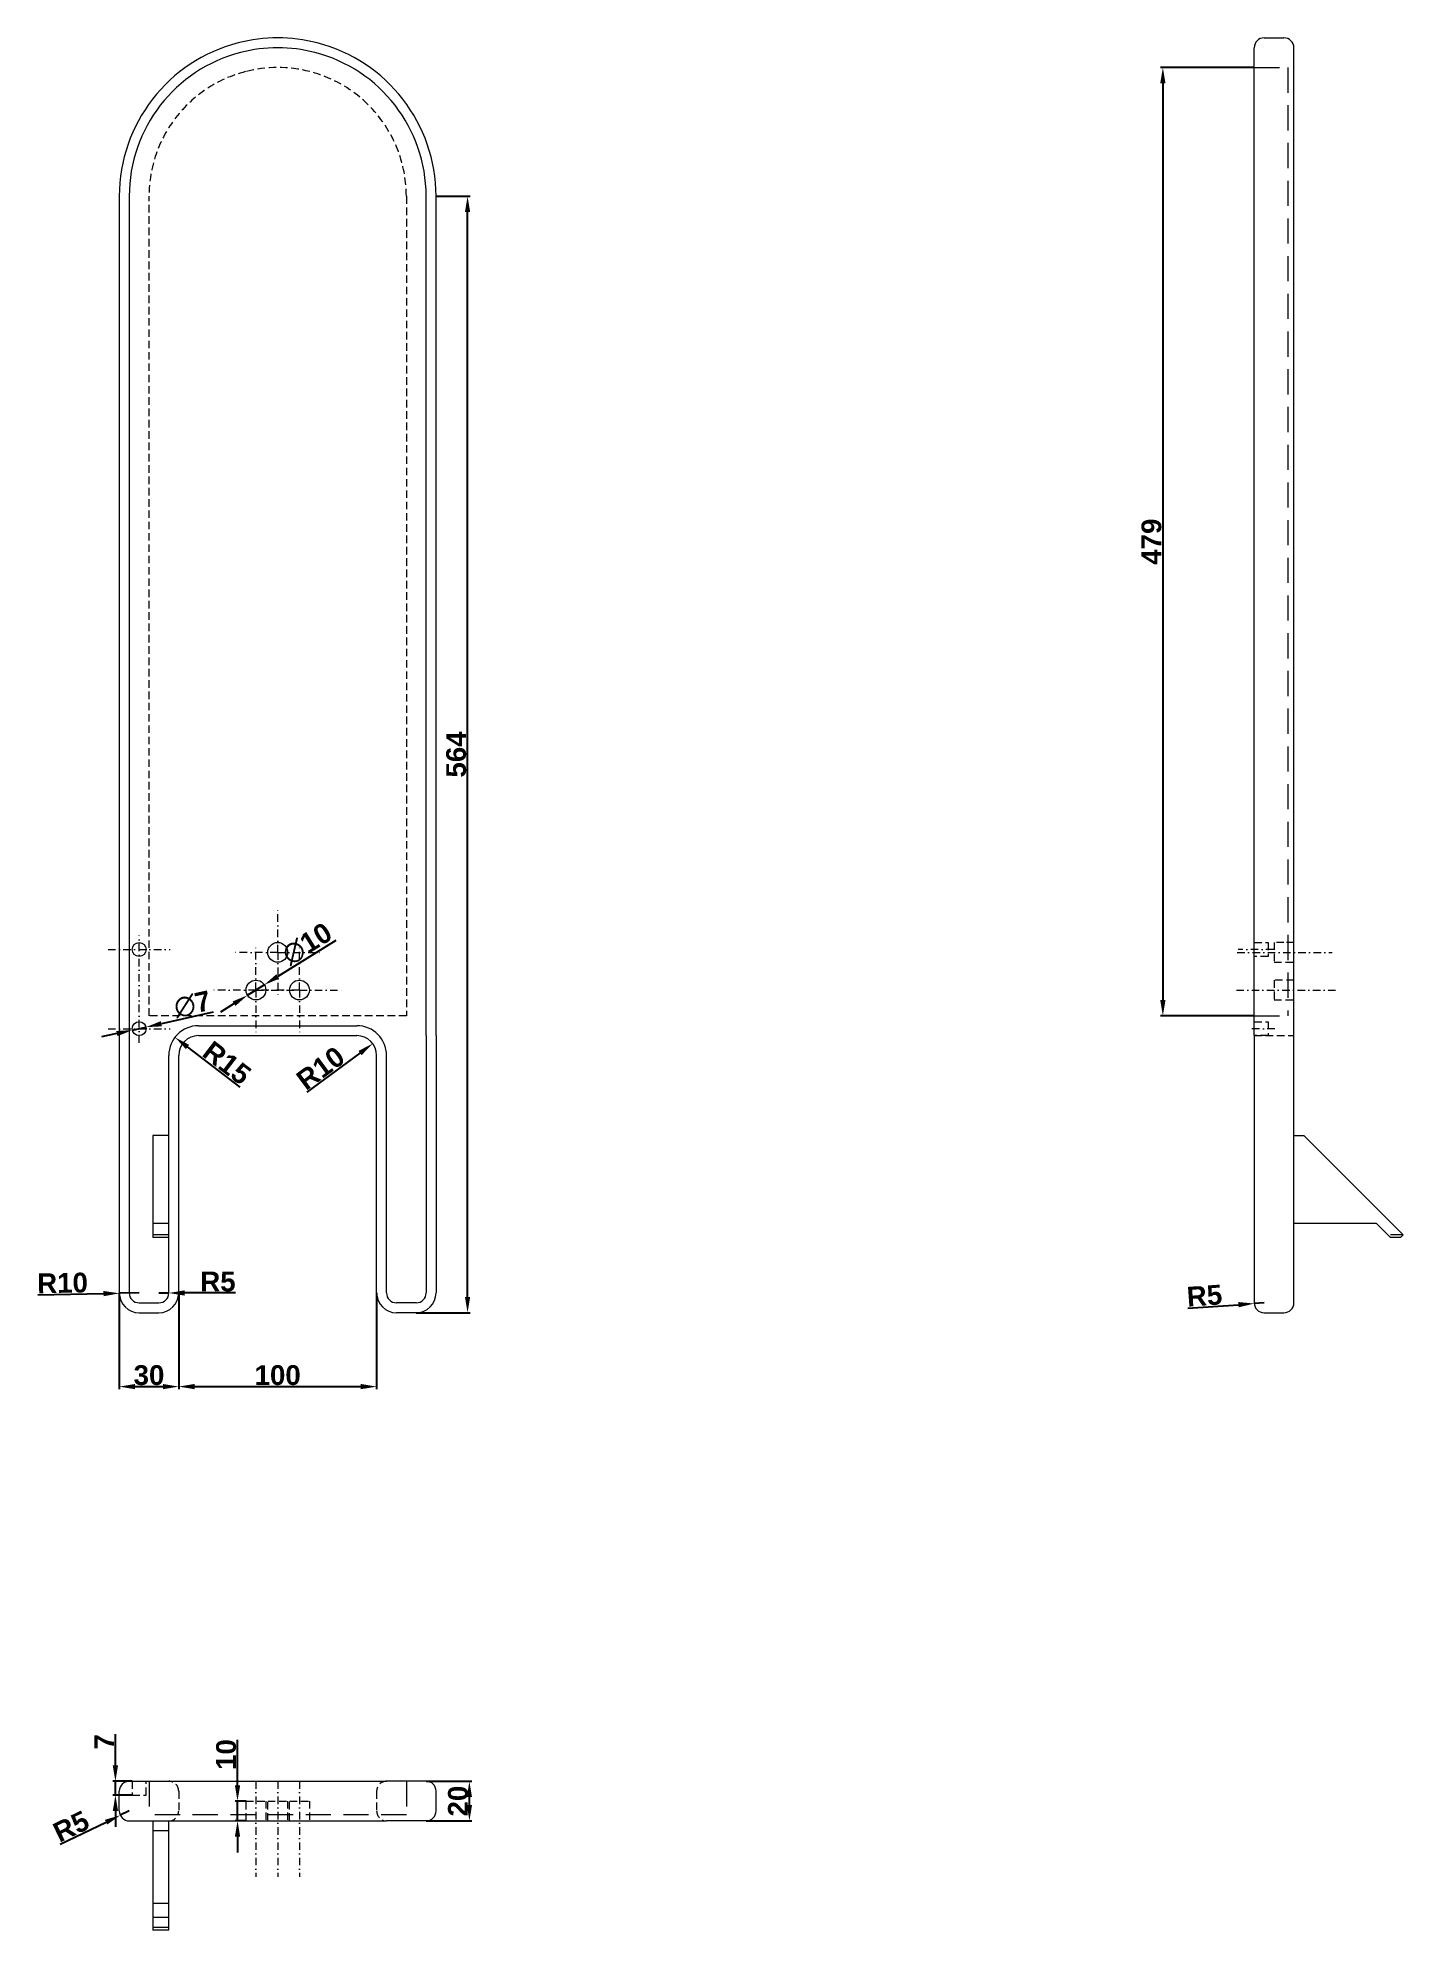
# Model space of a CAD drawing. Header units: millimetres. Extents: x 163 to 852, y 263 to 1219.
import ezdxf

# ---------------------------------------------------------------- set-up
doc = ezdxf.new("R2010")
doc.units = ezdxf.units.MM
doc.linetypes.add('TRAZO_Y_PUNTO', pattern=[25.4, 12.7, -6.35, 0, -6.35])
doc.linetypes.add('TRAZOS', pattern=[19.05, 12.7, -6.35])
for name, color, linetype, lineweight in [('01_Contornos', 7, 'Continuous', 20), ('02_Ocultas', 4, 'TRAZOS', 20), ('03_Ejes', 1, 'TRAZO_Y_PUNTO', 18), ('04_Cotas', 3, 'Continuous', 18)]:
    doc.layers.add(name, color=color, linetype=linetype, lineweight=lineweight)
doc.styles.add('EstiloCota', font='arialbd.ttf', dxfattribs={"height": 10})
doc.dimstyles.new('CotasUNE', dxfattribs={"dimtxt": 10, "dimasz": 8, "dimexe": 1.25, "dimexo": 0, "dimtad": 1, "dimtxsty": 'EstiloCota', "dimcen": 2.5, "dimclrd": 256, "dimclrt": 256, "dimadec": 0, "dimazin": 0, "dimtfac": 1, "dimtmove": 0, "dimatfit": 3, "dimfxl": 1, "dimarcsym": 0})

# ---------------------------------------------------------------- blocks, each defined once
blk = doc.blocks.new('*U3')
at = {"layer": '03_Ejes', "ltscale": 0.3}
blk.add_line((-11.11, 0), (11.11, 0), dxfattribs=at)
blk = doc.blocks.new('*U4')
at = {"layer": '02_Ocultas', "color": 0, "linetype": 'ByBlock', "lineweight": -2, "transparency": 16777216}
for p, rotation in [((608.12, 1529.3), 89.99999999999997), ((597.01, 1518.19), 180), ((608.12, 1507.08), 270)]:
    blk.add_blockref('*U3', p, dxfattribs=dict(at, rotation=rotation))
blk.add_blockref('*U3', (619.23, 1518.19), dxfattribs=at)
blk = doc.blocks.new('*U5')
at = {"layer": '03_Ejes', "ltscale": 0.3}
blk.add_line((-11.11, 0), (11.11, 0), dxfattribs=at)
blk = doc.blocks.new('*U6')
at = {"layer": '02_Ocultas', "color": 0, "linetype": 'ByBlock', "lineweight": -2, "transparency": 16777216}
for p, rotation in [((608.12, 1529.3), 89.99999999999997), ((597.01, 1518.19), 180), ((608.12, 1507.08), 270)]:
    blk.add_blockref('*U5', p, dxfattribs=dict(at, rotation=rotation))
blk.add_blockref('*U5', (619.23, 1518.19), dxfattribs=at)
blk = doc.blocks.new('*U7')
at = {"layer": '03_Ejes', "ltscale": 0.3}
blk.add_line((-11.11, 0), (11.11, 0), dxfattribs=at)
blk = doc.blocks.new('*U8')
at = {"layer": '02_Ocultas', "color": 0, "linetype": 'ByBlock', "lineweight": -2, "transparency": 16777216}
for p, rotation in [((608.12, 1529.3), 89.99999999999997), ((597.01, 1518.19), 180), ((608.12, 1507.08), 270)]:
    blk.add_blockref('*U7', p, dxfattribs=dict(at, rotation=rotation))
blk.add_blockref('*U7', (619.23, 1518.19), dxfattribs=at)
blk = doc.blocks.new('*D11')
at = {"layer": '04_Cotas', "color": 0, "lineweight": -2, "transparency": 16777216}
for p, q in [((363.79, 1138.81), (380.96, 1138.81)), ((353.79, 574.81), (380.96, 574.81))]:
    blk.add_line(p, q, dxfattribs=at)
at = {"layer": '04_Cotas', "lineweight": -2, "transparency": 16777216}
blk.add_line((379.71, 582.81), (379.71, 1130.81), dxfattribs=at)
at = {"layer": '04_Cotas', "transparency": 16777216}
for points in [[(378.38, 1130.81), (381.04, 1130.81), (379.71, 1138.81)], [(378.38, 582.81), (381.04, 582.81), (379.71, 574.81)]]:
    blk.add_solid(points, dxfattribs=at)
at = {"layer": 'Defpoints', "color": 0}
for p in [(363.79, 1138.81), (379.71, 1138.81), (353.79, 574.81)]:
    blk.add_point(p, dxfattribs=at)
at = {"layer": '04_Cotas', "transparency": 16777216, "insert": (373.98, 856.81), "char_height": 10, "attachment_point": 5, "rotation": 90, "style": 'EstiloCota'}
blk.add_mtext('564', dxfattribs=at)
blk = doc.blocks.new('*D12')
at = {"layer": '04_Cotas', "color": 0, "lineweight": -2, "transparency": 16777216}
for p, q in [((203.79, 584.81), (203.79, 536.26)), ((233.79, 584.81), (233.79, 536.26))]:
    blk.add_line(p, q, dxfattribs=at)
at = {"layer": '04_Cotas', "lineweight": -2, "transparency": 16777216}
blk.add_line((211.79, 537.51), (225.79, 537.51), dxfattribs=at)
at = {"layer": '04_Cotas', "transparency": 16777216}
for points in [[(211.79, 538.84), (211.79, 536.18), (203.79, 537.51)], [(225.79, 538.84), (225.79, 536.18), (233.79, 537.51)]]:
    blk.add_solid(points, dxfattribs=at)
at = {"layer": 'Defpoints', "color": 0}
for p in [(203.79, 584.81), (233.79, 584.81), (233.79, 537.51)]:
    blk.add_point(p, dxfattribs=at)
at = {"layer": '04_Cotas', "transparency": 16777216, "insert": (218.79, 543.24), "char_height": 10, "attachment_point": 5, "style": 'EstiloCota'}
blk.add_mtext('30', dxfattribs=at)
blk = doc.blocks.new('*D13')
at = {"layer": '04_Cotas', "color": 0, "lineweight": -2, "transparency": 16777216}
for p, q in [((233.79, 584.81), (233.79, 536.26)), ((333.79, 584.81), (333.79, 536.26))]:
    blk.add_line(p, q, dxfattribs=at)
at = {"layer": '04_Cotas', "lineweight": -2, "transparency": 16777216}
blk.add_line((241.79, 537.51), (325.79, 537.51), dxfattribs=at)
at = {"layer": '04_Cotas', "transparency": 16777216}
for points in [[(241.79, 538.84), (241.79, 536.18), (233.79, 537.51)], [(325.79, 538.84), (325.79, 536.18), (333.79, 537.51)]]:
    blk.add_solid(points, dxfattribs=at)
at = {"layer": 'Defpoints', "color": 0}
for p in [(233.79, 584.81), (333.79, 584.81), (333.79, 537.51)]:
    blk.add_point(p, dxfattribs=at)
at = {"layer": '04_Cotas', "transparency": 16777216, "insert": (283.79, 543.24), "char_height": 10, "attachment_point": 5, "style": 'EstiloCota'}
blk.add_mtext('100', dxfattribs=at)
blk = doc.blocks.new('*D15')
at = {"layer": '04_Cotas', "color": 0, "lineweight": -2, "transparency": 16777216}
for p, q in [((777.14, 1203.81), (729.7, 1203.81)), ((777.14, 724.81), (729.7, 724.81))]:
    blk.add_line(p, q, dxfattribs=at)
at = {"layer": '04_Cotas', "lineweight": -2, "transparency": 16777216}
blk.add_line((730.95, 1195.81), (730.95, 732.81), dxfattribs=at)
at = {"layer": '04_Cotas', "transparency": 16777216}
for points in [[(729.62, 1195.81), (732.29, 1195.81), (730.95, 1203.81)], [(729.62, 732.81), (732.29, 732.81), (730.95, 724.81)]]:
    blk.add_solid(points, dxfattribs=at)
at = {"layer": 'Defpoints', "color": 0}
for p in [(777.14, 1203.81), (730.95, 724.81), (777.14, 724.81)]:
    blk.add_point(p, dxfattribs=at)
at = {"layer": '04_Cotas', "transparency": 16777216, "insert": (725.22, 964.31), "char_height": 10, "attachment_point": 5, "rotation": 90, "style": 'EstiloCota'}
blk.add_mtext('479', dxfattribs=at)
blk = doc.blocks.new('*D17')
at = {"layer": '04_Cotas', "lineweight": -2, "transparency": 16777216}
for p, q in [((313.16, 762.91), (283.83, 744.67)), ((268.55, 735.17), (277.04, 740.45)), ((261.75, 730.94), (254.96, 726.72))]:
    blk.add_line(p, q, dxfattribs=at)
at = {"layer": '04_Cotas', "transparency": 16777216}
for points in [[(283.13, 745.81), (284.54, 743.54), (277.04, 740.45)], [(261.05, 732.08), (262.46, 729.81), (268.55, 735.17)]]:
    blk.add_solid(points, dxfattribs=at)
at = {"layer": 'Defpoints', "color": 0}
for p in [(277.04, 740.45), (268.55, 735.17)]:
    blk.add_point(p, dxfattribs=at)
at = {"layer": '04_Cotas', "transparency": 16777216, "insert": (298.65, 761.12), "char_height": 10, "attachment_point": 5, "rotation": 31.87863, "style": 'EstiloCota'}
blk.add_mtext('∅10', dxfattribs=at)
blk = doc.blocks.new('*D24')
at = {"layer": '04_Cotas', "lineweight": -2, "transparency": 16777216}
for p, q in [((743.57, 577.07), (769.17, 578.89)), ((782.14, 579.81), (777.15, 579.45))]:
    blk.add_line(p, q, dxfattribs=at)
at = {"layer": '04_Cotas', "transparency": 16777216}
blk.add_solid([(769.08, 580.22), (769.26, 577.56), (777.15, 579.45)], dxfattribs=at)
at = {"layer": 'Defpoints', "color": 0}
for p in [(777.15, 579.45), (782.14, 579.81)]:
    blk.add_point(p, dxfattribs=at)
at = {"layer": '04_Cotas', "transparency": 16777216, "insert": (751.98, 583.39), "char_height": 10, "attachment_point": 5, "rotation": 4.0646, "style": 'EstiloCota'}
blk.add_mtext('R5', dxfattribs=at)
blk = doc.blocks.new('*D26')
at = {"layer": '04_Cotas', "color": 0, "lineweight": -2, "transparency": 16777216}
for p, q in [((358.79, 338.14), (381.89, 338.14)), ((358.79, 318.14), (381.89, 318.14))]:
    blk.add_line(p, q, dxfattribs=at)
at = {"layer": '04_Cotas', "lineweight": -2, "transparency": 16777216}
blk.add_line((380.64, 326.14), (380.64, 330.14), dxfattribs=at)
at = {"layer": '04_Cotas', "transparency": 16777216}
for points in [[(379.31, 330.14), (381.97, 330.14), (380.64, 338.14)], [(379.31, 326.14), (381.97, 326.14), (380.64, 318.14)]]:
    blk.add_solid(points, dxfattribs=at)
at = {"layer": 'Defpoints', "color": 0}
for p in [(358.79, 338.14), (380.64, 338.14), (358.79, 318.14)]:
    blk.add_point(p, dxfattribs=at)
at = {"layer": '04_Cotas', "transparency": 16777216, "insert": (374.91, 328.14), "char_height": 10, "attachment_point": 5, "rotation": 90, "style": 'EstiloCota'}
blk.add_mtext('20', dxfattribs=at)
blk = doc.blocks.new('*D27')
at = {"layer": '04_Cotas', "lineweight": -2, "transparency": 16777216}
for p, q in [((251.23, 726.57), (225.02, 720.79)), ((210.37, 717.56), (217.21, 719.06)), ((202.56, 715.83), (194.75, 714.11))]:
    blk.add_line(p, q, dxfattribs=at)
at = {"layer": '04_Cotas', "transparency": 16777216}
for points in [[(202.27, 717.13), (202.85, 714.53), (210.37, 717.56)], [(224.73, 722.09), (225.31, 719.49), (217.21, 719.06)]]:
    blk.add_solid(points, dxfattribs=at)
at = {"layer": 'Defpoints', "color": 0}
for p in [(210.37, 717.56), (217.21, 719.06)]:
    blk.add_point(p, dxfattribs=at)
at = {"layer": '04_Cotas', "transparency": 16777216, "insert": (240.71, 730.54), "char_height": 10, "attachment_point": 5, "rotation": 12.44092, "style": 'EstiloCota'}
blk.add_mtext('∅7', dxfattribs=at)
blk = doc.blocks.new('*D28')
at = {"layer": '04_Cotas', "lineweight": -2, "transparency": 16777216}
for p, q in [((173.98, 306.32), (197.09, 317.48)), ((208.79, 323.14), (204.29, 320.96))]:
    blk.add_line(p, q, dxfattribs=at)
at = {"layer": '04_Cotas', "transparency": 16777216}
blk.add_solid([(196.51, 318.68), (197.67, 316.28), (204.29, 320.96)], dxfattribs=at)
at = {"layer": 'Defpoints', "color": 0}
for p in [(204.29, 320.96), (208.79, 323.14)]:
    blk.add_point(p, dxfattribs=at)
at = {"layer": '04_Cotas', "transparency": 16777216, "insert": (179.45, 315.31), "char_height": 10, "attachment_point": 5, "rotation": 25.77637, "style": 'EstiloCota'}
blk.add_mtext('R5', dxfattribs=at)
blk = doc.blocks.new('*D30')
at = {"layer": '04_Cotas', "lineweight": -2, "transparency": 16777216}
for p, q in [((201.81, 346.14), (201.81, 361.94)), ((201.81, 331.14), (201.81, 338.14)), ((201.81, 323.14), (201.81, 315.14))]:
    blk.add_line(p, q, dxfattribs=at)
at = {"layer": '04_Cotas', "color": 0, "lineweight": -2, "transparency": 16777216}
for p, q in [((210.29, 338.14), (200.56, 338.14)), ((210.29, 331.14), (200.56, 331.14))]:
    blk.add_line(p, q, dxfattribs=at)
at = {"layer": '04_Cotas', "transparency": 16777216}
for points in [[(200.48, 346.14), (203.14, 346.14), (201.81, 338.14)], [(200.48, 323.14), (203.14, 323.14), (201.81, 331.14)]]:
    blk.add_solid(points, dxfattribs=at)
at = {"layer": 'Defpoints', "color": 0}
for p in [(201.81, 338.14), (210.29, 338.14), (210.29, 331.14)]:
    blk.add_point(p, dxfattribs=at)
at = {"layer": '04_Cotas', "transparency": 16777216, "insert": (196.19, 358.04), "char_height": 10, "attachment_point": 5, "rotation": 90, "style": 'EstiloCota'}
blk.add_mtext('7', dxfattribs=at)
blk = doc.blocks.new('*D9')
at = {"layer": '04_Cotas', "lineweight": -2, "transparency": 16777216}
for p, q in [((263.5, 336.14), (263.5, 359.13)), ((263.5, 318.14), (263.5, 328.14)), ((263.5, 310.14), (263.5, 302.14))]:
    blk.add_line(p, q, dxfattribs=at)
at = {"layer": '04_Cotas', "color": 0, "lineweight": -2, "transparency": 16777216}
for p, q in [((267.79, 328.14), (262.25, 328.14)), ((267.79, 318.14), (262.25, 318.14))]:
    blk.add_line(p, q, dxfattribs=at)
at = {"layer": '04_Cotas', "transparency": 16777216}
for points in [[(262.17, 336.14), (264.84, 336.14), (263.5, 328.14)], [(262.17, 310.14), (264.84, 310.14), (263.5, 318.14)]]:
    blk.add_solid(points, dxfattribs=at)
at = {"layer": 'Defpoints', "color": 0}
for p in [(263.5, 328.14), (267.79, 328.14), (267.79, 318.14)]:
    blk.add_point(p, dxfattribs=at)
at = {"layer": '04_Cotas', "transparency": 16777216, "insert": (257.77, 351.63), "char_height": 10, "attachment_point": 5, "rotation": 90, "style": 'EstiloCota'}
blk.add_mtext('10', dxfattribs=at)
blk = doc.blocks.new('*D68')
at = {"layer": '04_Cotas', "lineweight": -2, "transparency": 16777216}
for p, q in [((162.64, 583.85), (195.8, 584.47)), ((213.79, 584.81), (203.79, 584.62))]:
    blk.add_line(p, q, dxfattribs=at)
at = {"layer": '04_Cotas', "transparency": 16777216}
blk.add_solid([(195.77, 585.8), (195.82, 583.14), (203.79, 584.62)], dxfattribs=at)
at = {"layer": 'Defpoints', "color": 0}
for p in [(203.79, 584.62), (213.79, 584.81)]:
    blk.add_point(p, dxfattribs=at)
at = {"layer": '04_Cotas', "transparency": 16777216, "insert": (175.11, 589.81), "char_height": 10, "attachment_point": 5, "rotation": 1.07909, "style": 'EstiloCota'}
blk.add_mtext('R10', dxfattribs=at)
blk = doc.blocks.new('*D69')
at = {"layer": '04_Cotas', "lineweight": -2, "transparency": 16777216}
blk.add_line((264.76, 688.72), (238.24, 709.07), dxfattribs=at)
at = {"layer": '04_Cotas', "transparency": 16777216}
blk.add_solid([(239.05, 710.13), (237.43, 708.01), (231.89, 713.94)], dxfattribs=at)
at = {"layer": 'Defpoints', "color": 0}
for p in [(231.89, 713.94), (243.79, 704.81)]:
    blk.add_point(p, dxfattribs=at)
at = {"layer": '04_Cotas', "transparency": 16777216, "insert": (258.16, 701.01), "char_height": 10, "attachment_point": 5, "rotation": 322.49732, "style": 'EstiloCota'}
blk.add_mtext('R15', dxfattribs=at)
blk = doc.blocks.new('*D70')
at = {"layer": '04_Cotas', "lineweight": -2, "transparency": 16777216}
blk.add_line((298.77, 686.23), (325.4, 706), dxfattribs=at)
at = {"layer": '04_Cotas', "transparency": 16777216}
blk.add_solid([(324.6, 707.07), (326.19, 704.93), (331.82, 710.77)], dxfattribs=at)
at = {"layer": 'Defpoints', "color": 0}
for p in [(331.82, 710.77), (323.79, 704.81)]:
    blk.add_point(p, dxfattribs=at)
at = {"layer": '04_Cotas', "transparency": 16777216, "insert": (305.46, 698.33), "char_height": 10, "attachment_point": 5, "rotation": 36.59503, "style": 'EstiloCota'}
blk.add_mtext('R10', dxfattribs=at)
blk = doc.blocks.new('*D71')
at = {"layer": '04_Cotas', "lineweight": -2, "transparency": 16777216}
for p, q in [((223.79, 584.81), (228.79, 584.81)), ((262.45, 584.81), (236.79, 584.81))]:
    blk.add_line(p, q, dxfattribs=at)
at = {"layer": '04_Cotas', "transparency": 16777216}
blk.add_solid([(236.79, 586.14), (236.79, 583.48), (228.79, 584.81)], dxfattribs=at)
at = {"layer": 'Defpoints', "color": 0}
for p in [(223.79, 584.81), (228.79, 584.81)]:
    blk.add_point(p, dxfattribs=at)
at = {"layer": '04_Cotas', "transparency": 16777216, "insert": (253.62, 590.52), "char_height": 10, "attachment_point": 5, "style": 'EstiloCota'}
blk.add_mtext('R5', dxfattribs=at)

msp = doc.modelspace()

# ---------------------------------------------------------------- linework, layer by layer
at = {"layer": '01_Contornos'}
for p, q in [((782.138, 1218.809), (792.138, 1218.809)), ((777.138, 714.809), (777.138, 1213.809)), ((797.138, 579.809), (797.138, 1213.809)), ((203.792, 1138.809), (203.792, 714.809)), ((208.792, 1138.809), (208.792, 714.809)), ((358.792, 714.809), (358.792, 1138.809)), ((363.792, 714.809), (363.792, 1138.809)), ((243.792, 719.809), (323.792, 719.809)), ((203.792, 714.809), (203.792, 584.809)), ((208.792, 714.809), (208.792, 584.809)), ((243.792, 714.809), (323.792, 714.809)), ((358.792, 714.809), (358.792, 584.809)), ((363.792, 714.809), (363.792, 584.809)), ((777.138, 714.809), (777.138, 579.809)), ((228.792, 584.809), (228.792, 704.809)), ((233.792, 584.809), (233.792, 704.809)), ((333.792, 584.809), (333.792, 704.809)), ((338.792, 584.809), (338.792, 704.809)), ((220.792, 664.357), (220.792, 612.738)), ((228.792, 664.357), (220.792, 664.357)), ((797.138, 664.357), (802.138, 664.357)), ((802.138, 664.357), (852.342, 614.152)), ((228.792, 614.152), (220.792, 614.152)), ((228.792, 612.738), (220.792, 612.738)), ((838.857, 619.809), (797.138, 619.809)), ((845.928, 612.738), (838.857, 619.809)), ((852.342, 614.152), (845.928, 614.152)), ((850.928, 612.738), (845.928, 612.738)), ((852.342, 614.152), (850.928, 612.738)), ((213.792, 579.809), (223.792, 579.809)), ((213.792, 574.809), (223.792, 574.809)), ((353.792, 579.809), (343.792, 579.809)), ((353.792, 574.809), (343.792, 574.809)), ((782.138, 574.809), (792.138, 574.809)), ((208.792, 338.137), (228.792, 338.137)), ((228.792, 338.137), (338.792, 338.137)), ((358.792, 338.137), (338.792, 338.137)), ((203.792, 323.137), (203.792, 333.137)), ((363.792, 323.137), (363.792, 333.137)), ((208.792, 318.137), (228.792, 318.137)), ((220.792, 318.137), (220.792, 262.937)), ((228.792, 318.137), (338.792, 318.137)), ((228.792, 262.937), (228.792, 318.137)), ((358.792, 318.137), (338.792, 318.137)), ((228.792, 313.137), (220.792, 313.137)), ((228.792, 262.937), (220.792, 262.937))]:
    msp.add_line(p, q, dxfattribs=at)
for centre, radius in [((213.792, 758.31), 3.5), ((283.792, 756.862), 5), ((272.792, 737.809), 5), ((294.792, 737.809), 5), ((213.792, 718.31), 3.5)]:
    msp.add_circle(centre, radius, dxfattribs=at)
for centre, radius, start, end in [((283.792, 1138.809), 80, 104.477512, 180), ((283.792, 1138.809), 80, 75.522488, 104.477512), ((283.792, 1138.809), 80, 0, 75.522488), ((782.138, 1213.809), 5, 90, 180), ((792.138, 1213.809), 5, 0, 90), ((283.792, 1138.809), 75, 104.477512, 180), ((283.792, 1138.809), 75, 75.522488, 104.477512), ((283.792, 1138.809), 75, 0, 75.522488), ((243.792, 704.809), 15, 90, 180), ((323.792, 704.809), 15, 0, 90), ((243.792, 704.809), 10, 90, 180), ((323.792, 704.809), 10, 0, 90), ((213.792, 584.809), 10, 180, 270), ((213.792, 584.809), 5, 180, 270), ((223.792, 584.809), 10, 270, 0), ((223.792, 584.809), 5, 270, 0), ((343.792, 584.809), 10, 180, 270), ((343.792, 584.809), 5, 180, 270), ((353.792, 584.809), 10, 270, 0), ((353.792, 584.809), 5, 270, 0), ((782.138, 579.809), 5, 180, 270), ((792.138, 579.809), 5, 270, 0), ((208.792, 333.137), 5, 90, 180), ((358.792, 333.137), 5, 0, 90), ((208.792, 323.137), 5, 180, 270), ((358.792, 323.137), 5, 270, 0)]:
    msp.add_arc(centre, radius, start, end, dxfattribs=at)
at = {"layer": '02_Ocultas'}
for p, q in [((777.138, 1203.809), (794.138, 1203.809)), ((794.138, 1203.809), (794.138, 724.809)), ((777.138, 724.809), (794.138, 724.809)), ((228.792, 619.809), (220.792, 619.809)), ((218.792, 338.137), (218.792, 321.137)), ((348.792, 338.137), (348.792, 321.137)), ((348.792, 321.137), (218.792, 321.137)), ((228.792, 276.427), (220.792, 276.427)), ((228.792, 269.347), (220.792, 269.347)), ((228.792, 264.347), (220.792, 264.347))]:
    msp.add_line(p, q, dxfattribs=at)
at = {"layer": '02_Ocultas', "ltscale": 0.3}
for p, q in [((218.792, 724.809), (218.792, 1138.809)), ((348.792, 1138.809), (348.792, 724.809)), ((777.138, 761.81), (784.138, 761.81)), ((784.138, 761.81), (784.138, 754.809)), ((792.138, 761.862), (787.138, 761.862)), ((787.138, 761.862), (787.138, 751.862)), ((797.138, 761.862), (792.138, 761.862)), ((784.138, 754.809), (777.138, 754.81)), ((787.138, 751.862), (797.138, 751.862)), ((797.138, 742.809), (787.138, 742.809)), ((787.138, 742.809), (787.138, 732.809)), ((787.138, 732.809), (797.138, 732.809)), ((348.792, 724.809), (218.792, 724.809)), ((777.138, 721.81), (784.138, 721.81)), ((784.138, 721.81), (784.138, 714.809)), ((784.138, 714.809), (777.138, 714.81)), ((777.138, 714.809), (797.138, 714.809)), ((210.292, 338.137), (210.292, 331.137)), ((217.292, 331.137), (217.292, 338.137)), ((210.292, 331.137), (217.292, 331.137)), ((233.792, 333.137), (233.792, 323.137)), ((267.792, 318.137), (267.792, 328.137)), ((267.792, 328.137), (277.792, 328.137)), ((277.792, 328.137), (277.792, 318.137)), ((278.792, 318.137), (278.792, 328.137)), ((278.792, 328.137), (288.792, 328.137)), ((288.792, 328.137), (288.792, 318.137)), ((289.792, 318.137), (289.792, 328.137)), ((289.792, 328.137), (299.792, 328.137)), ((299.792, 328.137), (299.792, 318.137)), ((333.792, 333.137), (333.792, 323.137))]:
    msp.add_line(p, q, dxfattribs=at)
for centre, radius, start, end in [((283.792, 1138.809), 65, 104.477512, 180), ((283.792, 1138.809), 65, 75.522488, 104.477512), ((283.792, 1138.809), 65, 0, 75.522488), ((228.792, 333.137), 5, 0, 90), ((338.792, 333.137), 5, 90, 180), ((228.792, 323.137), 5, 270, 0), ((338.792, 323.137), 5, 180, 270)]:
    msp.add_arc(centre, radius, start, end, dxfattribs=at)
at = {"layer": '03_Ejes', "ltscale": 0.3}
for p, q in [((213.792, 711.189), (213.792, 765.314)), ((198.098, 758.31), (229.486, 758.31)), ((768.499, 756.862), (816.467, 756.862)), ((786.857, 758.31), (768.996, 758.31)), ((768.101, 737.809), (819.055, 737.809)), ((198.098, 718.31), (229.486, 718.31)), ((787.472, 718.31), (774.78, 718.31)), ((272.792, 338.137), (272.792, 289.795)), ((283.792, 338.137), (283.792, 289.795)), ((294.792, 338.137), (294.792, 289.795))]:
    msp.add_line(p, q, dxfattribs=at)

# ---------------------------------------------------------------- block references
at = {"layer": '02_Ocultas'}
for name, p in [('*U8', (-324.325, -761.33)), ('*U6', (-335.325, -780.382)), ('*U4', (-313.325, -780.382))]:
    msp.add_blockref(name, p, dxfattribs=at)

# ---------------------------------------------------------------- dimensions: what is measured, and where the dimension line sits
at = {"layer": '04_Cotas'}
dim = msp.add_linear_dim(base=(730.953, 724.809), p1=(777.138, 1203.809), p2=(777.138, 724.809), angle=90, dimstyle='CotasUNE', dxfattribs=at)
dim.commit()
dim.dimension.update_dxf_attribs({"geometry": '*D15', "text_midpoint": (730.953, 964.309), "dimtype": 160})
for base, p1, p2, picture, middle in [((379.71, 1138.809), (353.792, 574.809), (363.792, 1138.809), '*D11', (373.98, 856.809)), ((380.64, 338.137), (358.792, 318.137), (358.792, 338.137), '*D26', (374.909, 328.137))]:
    dim = msp.add_linear_dim(base=base, p1=p1, p2=p2, angle=90, dimstyle='CotasUNE', dxfattribs=at)
    dim.commit()
    dim.dimension.update_dxf_attribs({"geometry": picture, "text_midpoint": middle})
for p1, p2, picture, middle in [((268.546, 735.169), (277.038, 740.45), '*D17', (298.647, 761.124)), ((210.374, 717.556), (217.21, 719.064), '*D27', (240.707, 730.539))]:
    dim = msp.add_diameter_dim_2p(p1=p1, p2=p2, dimstyle='CotasUNE', dxfattribs=at)
    dim.commit()
    dim.dimension.update_dxf_attribs({"geometry": picture, "text_midpoint": middle})
for center, mpoint, picture, middle in [((243.792, 704.809), (231.892, 713.941), '*D69', (254.673, 696.459)), ((323.792, 704.809), (331.821, 710.771), '*D70', (308.873, 693.731))]:
    dim = msp.add_radius_dim(center=center, mpoint=mpoint, dimstyle='CotasUNE', dxfattribs=at)
    dim.commit()
    dim.dimension.update_dxf_attribs({"geometry": picture, "text_midpoint": middle, "dimtype": 164})
for center, mpoint, picture, middle in [((213.792, 584.809), (203.794, 584.621), '*D68', (175.108, 589.812)), ((223.792, 584.809), (228.792, 584.809), '*D71', (253.623, 590.52)), ((782.138, 579.809), (777.15, 579.455), '*D24', (751.977, 583.391)), ((208.792, 323.137), (204.29, 320.962), '*D28', (179.446, 315.306))]:
    dim = msp.add_radius_dim(center=center, mpoint=mpoint, dimstyle='CotasUNE', dxfattribs=at)
    dim.commit()
    dim.dimension.update_dxf_attribs({"geometry": picture, "text_midpoint": middle})
for base, p1, p2, picture, middle in [((233.792, 537.51), (203.792, 584.809), (233.792, 584.809), '*D12', (218.792, 543.241)), ((333.792, 537.51), (233.792, 584.809), (333.792, 584.809), '*D13', (283.792, 543.241))]:
    dim = msp.add_linear_dim(base=base, p1=p1, p2=p2, dimstyle='CotasUNE', dxfattribs=at)
    dim.commit()
    dim.dimension.update_dxf_attribs({"geometry": picture, "text_midpoint": middle})
for p1, p2, distance, picture, middle in [((210.292, 331.137), (210.292, 338.137), 8.481, '*D30', (196.186, 358.039)), ((267.792, 318.137), (267.792, 328.137), 4.288, '*D9', (257.774, 351.634))]:
    dim = msp.add_aligned_dim(p1=p1, p2=p2, distance=distance, dimstyle='CotasUNE', dxfattribs=at)
    dim.commit()
    dim.dimension.update_dxf_attribs({"geometry": picture, "text_midpoint": middle})

doc.saveas('drawing.dxf')
